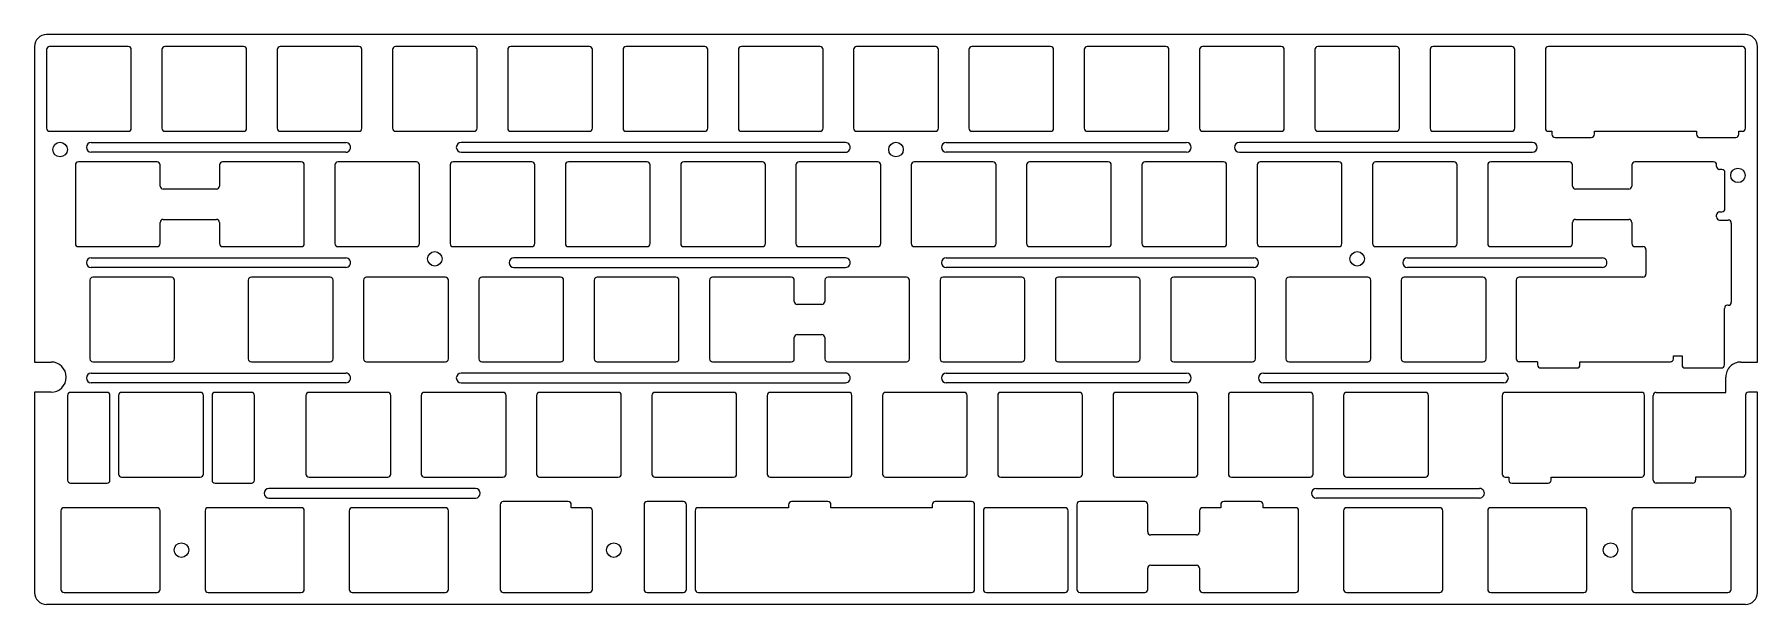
# Model space of a CAD drawing. Extents: x 67 to 352, y -180 to -86.
import ezdxf

# ---------------------------------------------------------------- set-up
doc = ezdxf.new("R2010")
doc.units = 0
doc.layers.add('BLACK', color=7, linetype='CONTINUOUS')

msp = doc.modelspace()

# ---------------------------------------------------------------- linework, layer by layer
at = {"layer": 'BLACK', "linetype": 'CONTINUOUS'}
for p, q in [((67.2, -88.106249), (67.2, -140.23125)), ((349.9, -86.10625), (69.199999, -86.10625)), ((82.699999, -88.10625), (69.700001, -88.10625)), ((101.749999, -88.10625), (88.750001, -88.10625)), ((120.799999, -88.10625), (107.800001, -88.10625)), ((139.849999, -88.10625), (126.850001, -88.10625)), ((158.899999, -88.10625), (145.900001, -88.10625)), ((177.949999, -88.10625), (164.950001, -88.10625)), ((196.999999, -88.10625), (184.000001, -88.10625)), ((216.049999, -88.10625), (203.050001, -88.10625)), ((235.099999, -88.10625), (222.100001, -88.10625)), ((254.149999, -88.10625), (241.150001, -88.10625)), ((273.199999, -88.10625), (260.200001, -88.10625)), ((292.249999, -88.10625), (279.250001, -88.10625)), ((311.299999, -88.10625), (298.300001, -88.10625)), ((318.437, -88.10625), (317.350001, -88.10625)), ((324.437, -88.10625), (318.437, -88.10625)), ((326.875, -88.10625), (324.437, -88.10625)), ((330.35, -88.10625), (326.875, -88.10625)), ((336.4, -88.10625), (330.35, -88.10625)), ((339.875, -88.10625), (336.4, -88.10625)), ((342.313, -88.10625), (339.875, -88.10625)), ((348.313, -88.10625), (342.313, -88.10625)), ((349.399999, -88.10625), (348.313, -88.10625)), ((351.9, -140.23125), (351.9, -88.106249)), ((69.2, -88.606251), (69.2, -101.606249)), ((83.2, -101.606249), (83.2, -88.606251)), ((88.25, -88.606251), (88.25, -101.606249)), ((102.25, -101.606249), (102.25, -88.606252)), ((107.3, -88.606251), (107.3, -101.606249)), ((121.3, -101.606249), (121.3, -88.606251)), ((126.35, -88.606251), (126.35, -101.606249)), ((140.35, -101.606249), (140.35, -88.606251)), ((145.4, -88.606251), (145.4, -101.606249)), ((159.4, -101.606249), (159.4, -88.606252)), ((164.45, -88.606251), (164.45, -101.606249)), ((178.45, -101.606249), (178.45, -88.606251)), ((183.5, -88.606251), (183.5, -101.606249)), ((197.5, -101.606249), (197.5, -88.606252)), ((202.55, -88.606251), (202.55, -101.606249)), ((216.55, -101.606249), (216.55, -88.606252)), ((221.6, -88.606251), (221.6, -101.606249)), ((235.6, -101.606249), (235.6, -88.606252)), ((240.65, -88.606251), (240.65, -101.606249)), ((254.65, -101.606249), (254.65, -88.606251)), ((259.7, -88.606251), (259.7, -101.606249)), ((273.7, -101.606249), (273.7, -88.606252)), ((278.75, -88.606251), (278.75, -101.606249)), ((292.75, -101.606249), (292.75, -88.606252)), ((297.8, -88.606251), (297.8, -101.606249)), ((311.8, -101.606249), (311.8, -88.606252)), ((316.85, -88.606251), (316.85, -101.606249)), ((349.9, -101.606249), (349.9, -88.606251)), ((69.700001, -102.10625), (82.699999, -102.10625)), ((88.750001, -102.10625), (101.749999, -102.10625)), ((107.800001, -102.10625), (120.799999, -102.10625)), ((126.850001, -102.10625), (139.849999, -102.10625)), ((145.900001, -102.10625), (158.899999, -102.10625)), ((164.950001, -102.10625), (177.949999, -102.10625)), ((184.000001, -102.10625), (196.999999, -102.10625)), ((203.050001, -102.10625), (216.049999, -102.10625)), ((222.100001, -102.10625), (235.099999, -102.10625)), ((241.150001, -102.10625), (254.149999, -102.10625)), ((260.200001, -102.10625), (273.199999, -102.10625)), ((279.250001, -102.10625), (292.249999, -102.10625)), ((298.300001, -102.10625), (311.299999, -102.10625)), ((317.350001, -102.10625), (317.937, -102.10625)), ((317.937, -102.10625), (317.937, -102.606249)), ((324.937, -102.606249), (324.937, -102.10625)), ((324.937, -102.10625), (326.875, -102.10625)), ((326.875, -102.10625), (330.35, -102.10625)), ((330.35, -102.10625), (336.4, -102.10625)), ((336.4, -102.10625), (339.875, -102.10625)), ((339.875, -102.10625), (341.813, -102.10625)), ((341.813, -102.10625), (341.813, -102.606249)), ((348.813, -102.606249), (348.813, -102.10625)), ((348.813, -102.10625), (349.399999, -102.10625)), ((76.575, -103.9715), (118.64375, -103.9715)), ((201.1938, -103.9715), (137.69375, -103.9715)), ((217.8625, -103.9715), (257.55, -103.9715)), ((314.7, -103.9715), (266.28125, -103.9715)), ((318.437001, -103.10625), (324.436999, -103.10625)), ((342.313001, -103.10625), (348.312999, -103.10625)), ((73.9625, -107.656251), (73.9625, -120.656249)), ((87.462499, -107.15625), (74.462501, -107.15625)), ((118.64375, -105.559), (76.575, -105.559)), ((87.9625, -111.156249), (87.9625, -107.656252)), ((97.775, -107.656251), (97.775, -111.156249)), ((111.274999, -107.15625), (98.275001, -107.15625)), ((111.775, -120.656249), (111.775, -107.656252)), ((116.825, -107.656251), (116.825, -120.656249)), ((130.324999, -107.15625), (117.325001, -107.15625)), ((130.825, -120.656249), (130.825, -107.656251)), ((135.875, -107.656251), (135.875, -120.656249)), ((149.374999, -107.15625), (136.375001, -107.15625)), ((137.69375, -105.559), (201.1938, -105.559)), ((149.875, -120.656249), (149.875, -107.656252)), ((154.925, -107.656251), (154.925, -120.656249)), ((168.424999, -107.15625), (155.425001, -107.15625)), ((168.925, -120.656249), (168.925, -107.656251)), ((173.975, -107.656251), (173.975, -120.656249)), ((187.474999, -107.15625), (174.475001, -107.15625)), ((187.975, -120.656249), (187.975, -107.656251)), ((193.025, -107.656251), (193.025, -120.656249)), ((206.524999, -107.15625), (193.525001, -107.15625)), ((207.025, -120.656249), (207.025, -107.656252)), ((212.075, -107.656251), (212.075, -120.656249)), ((225.574999, -107.15625), (212.575001, -107.15625)), ((257.55, -105.559), (217.8625, -105.559)), ((226.075, -120.656249), (226.075, -107.656252)), ((231.125, -107.656251), (231.125, -120.656249)), ((244.624999, -107.15625), (231.625001, -107.15625)), ((245.125, -120.656249), (245.125, -107.656252)), ((250.175, -107.656251), (250.175, -120.656249)), ((263.674999, -107.15625), (250.675001, -107.15625)), ((264.175, -120.656249), (264.175, -107.656252)), ((266.28125, -105.558999), (314.7, -105.558999)), ((269.225, -107.656251), (269.225, -120.656249)), ((282.724999, -107.15625), (269.725001, -107.15625)), ((283.225, -120.656249), (283.225, -107.656252)), ((288.275, -107.656251), (288.275, -120.656249)), ((301.774999, -107.15625), (288.775001, -107.15625)), ((302.275, -120.656249), (302.275, -107.656252)), ((307.325, -107.656251), (307.325, -120.656249)), ((320.824999, -107.15625), (307.825001, -107.15625)), ((321.325, -111.156249), (321.325, -107.656252)), ((331.1375, -107.656251), (331.1375, -111.156249)), ((344.637499, -107.15625), (331.637501, -107.15625)), ((345.1375, -107.91525), (345.1375, -107.656252)), ((346.01875, -108.41525), (345.6375, -108.41525)), ((346.518749, -114.91525), (346.518749, -108.91525)), ((97.274999, -111.65625), (88.462501, -111.65625)), ((330.637499, -111.65625), (321.825001, -111.65625)), ((88.462501, -116.65625), (97.274999, -116.65625)), ((321.825001, -116.65625), (330.637499, -116.65625)), ((345.1375, -116.26525), (345.1375, -115.91525)), ((345.6375, -115.41525), (346.0187, -115.41525)), ((87.9625, -120.656249), (87.9625, -117.156251)), ((97.775, -117.156251), (97.775, -120.656249)), ((321.325, -120.656249), (321.325, -117.156251)), ((331.1375, -117.156251), (331.1375, -120.656249)), ((345.6375, -116.76525), (347.06875, -116.76525)), ((347.56875, -117.26525), (347.56875, -130.36525)), ((74.462501, -121.15625), (87.462499, -121.15625)), ((98.275001, -121.15625), (111.274999, -121.15625)), ((117.325001, -121.15625), (130.324999, -121.15625)), ((136.375001, -121.15625), (149.374999, -121.15625)), ((155.425001, -121.15625), (168.424999, -121.15625)), ((174.475001, -121.15625), (187.474999, -121.15625)), ((193.525001, -121.15625), (206.524999, -121.15625)), ((212.575001, -121.15625), (225.574999, -121.15625)), ((231.625001, -121.15625), (244.624999, -121.15625)), ((250.675001, -121.15625), (263.674999, -121.15625)), ((269.725001, -121.15625), (282.724999, -121.15625)), ((288.775001, -121.15625), (301.774999, -121.15625)), ((307.825001, -121.15625), (320.824999, -121.15625)), ((331.637501, -121.15625), (332.96875, -121.15625)), ((333.46875, -121.65625), (333.46875, -125.70625)), ((76.575, -123.0215), (118.64375, -123.0215)), ((118.64375, -124.609), (76.575, -124.609)), ((201.1938, -123.0215), (146.425, -123.0215)), ((146.425, -124.609), (201.1938, -124.609)), ((217.8625, -123.0215), (268.6625, -123.0215)), ((268.6625, -124.609), (217.8625, -124.609)), ((294.0625, -123.0215), (326.23125, -123.0215)), ((326.23125, -124.609), (294.0625, -124.609)), ((76.34375, -126.706214), (76.34375, -139.713081)), ((89.84363, -126.20625), (76.843714, -126.20625)), ((90.34375, -139.706286), (90.34375, -126.713563)), ((102.5375, -126.706251), (102.5375, -139.706249)), ((116.037499, -126.20625), (103.037501, -126.20625)), ((116.5375, -139.706249), (116.5375, -126.706251)), ((121.5875, -126.706251), (121.5875, -139.706249)), ((135.087499, -126.20625), (122.087501, -126.20625)), ((135.5875, -139.706249), (135.5875, -126.706252)), ((140.6375, -126.706251), (140.6375, -139.706249)), ((154.137499, -126.20625), (141.137501, -126.20625)), ((154.6375, -139.706249), (154.6375, -126.706252)), ((159.6875, -126.706251), (159.6875, -139.706249)), ((173.187499, -126.20625), (160.187501, -126.20625)), ((173.6875, -139.706249), (173.6875, -126.706252)), ((178.7375, -126.706251), (178.7375, -139.706249)), ((192.237499, -126.20625), (179.237501, -126.20625)), ((192.7375, -130.206249), (192.7375, -126.706252)), ((197.7875, -126.706251), (197.7875, -130.206249)), ((211.287499, -126.20625), (198.287501, -126.20625)), ((211.7875, -139.706249), (211.7875, -126.706252)), ((216.8375, -126.706251), (216.8375, -139.706249)), ((230.337499, -126.20625), (217.337501, -126.20625)), ((230.8375, -139.706249), (230.8375, -126.706251)), ((235.8875, -126.706251), (235.8875, -139.706249)), ((249.387499, -126.20625), (236.387501, -126.20625)), ((249.8875, -139.706249), (249.8875, -126.706251)), ((254.9375, -126.706251), (254.9375, -139.706249)), ((268.437499, -126.20625), (255.437501, -126.20625)), ((268.9375, -139.706249), (268.9375, -126.706252)), ((273.9875, -126.706251), (273.9875, -139.706249)), ((287.487499, -126.20625), (274.487501, -126.20625)), ((287.9875, -139.706249), (287.9875, -126.706251)), ((293.0375, -126.706251), (293.0375, -139.706249)), ((306.537499, -126.20625), (293.537501, -126.20625)), ((307.0375, -139.706249), (307.0375, -126.706252)), ((312.0375, -126.70625), (312.0375, -139.70625)), ((332.96875, -126.20625), (312.5375, -126.20625)), ((197.287499, -130.70625), (193.237501, -130.70625)), ((347.06875, -130.86525), (346.93175, -130.86525)), ((346.43175, -140.706286), (346.43175, -131.36525)), ((192.7375, -139.706249), (192.7375, -136.206251)), ((193.237501, -135.70625), (197.287499, -135.70625)), ((197.7875, -136.206251), (197.7875, -139.706249)), ((337.99375, -139.706286), (337.99375, -139.225)), ((337.99375, -139.225), (339.43175, -139.225)), ((339.43175, -139.225), (339.43175, -140.713081)), ((67.2, -140.23125), (69.95, -140.23125)), ((76.575, -142.0715), (118.64375, -142.0715)), ((76.84387, -140.20625), (89.843786, -140.20625)), ((103.037501, -140.20625), (116.037499, -140.20625)), ((122.087501, -140.20625), (135.087499, -140.20625)), ((201.1938, -142.0715), (137.69375, -142.0715)), ((141.137501, -140.20625), (154.137499, -140.20625)), ((160.187501, -140.20625), (173.187499, -140.20625)), ((179.237501, -140.20625), (192.237499, -140.20625)), ((198.287501, -140.20625), (211.287499, -140.20625)), ((217.337501, -140.20625), (230.337499, -140.20625)), ((217.8625, -142.0715), (257.55, -142.0715)), ((236.387501, -140.20625), (249.387499, -140.20625)), ((255.437501, -140.20625), (268.437499, -140.20625)), ((270.25, -142.0715), (309.9375, -142.0715)), ((274.487501, -140.20625), (287.487499, -140.20625)), ((293.537501, -140.20625), (306.537499, -140.20625)), ((315.55575, -140.20625), (312.5375, -140.20625)), ((315.55575, -140.20625), (315.55575, -140.713081)), ((316.055871, -141.20625), (322.055786, -141.20625)), ((322.55575, -140.20625), (337.493786, -140.20625)), ((322.55575, -140.706286), (322.55575, -140.20625)), ((339.93187, -141.20625), (345.931786, -141.20625)), ((349.15, -140.23125), (351.9, -140.23125)), ((118.64375, -143.659), (76.575, -143.659)), ((137.69375, -143.659), (201.1938, -143.659)), ((257.55, -143.659), (217.8625, -143.659)), ((309.9375, -143.659), (270.25, -143.659)), ((346.65, -145.25625), (346.65, -142.731249)), ((67.2, -145.23125), (67.2, -178.306251)), ((69.95, -145.23125), (67.2, -145.23125)), ((72.66825, -145.756251), (72.66825, -159.756249)), ((79.168129, -145.25625), (73.168251, -145.25625)), ((79.66825, -159.756286), (79.66825, -145.763563)), ((81.10625, -145.756214), (81.10625, -158.763081)), ((94.60613, -145.25625), (81.606213, -145.25625)), ((95.10625, -158.756286), (95.10625, -145.763563)), ((96.54425, -145.756214), (96.54425, -159.763081)), ((103.04413, -145.25625), (97.044214, -145.25625)), ((103.54425, -159.756286), (103.54425, -145.763563)), ((112.0625, -145.756251), (112.0625, -158.756249)), ((125.562499, -145.25625), (112.562501, -145.25625)), ((126.0625, -158.756249), (126.0625, -145.756251)), ((131.1125, -145.756251), (131.1125, -158.756249)), ((144.612499, -145.25625), (131.612501, -145.25625)), ((145.1125, -158.756249), (145.1125, -145.756251)), ((150.1625, -145.756251), (150.1625, -158.756249)), ((163.662499, -145.25625), (150.662501, -145.25625)), ((164.1625, -158.756249), (164.1625, -145.756252)), ((169.2125, -145.756251), (169.2125, -158.756249)), ((182.712499, -145.25625), (169.712501, -145.25625)), ((183.2125, -158.756249), (183.2125, -145.756252)), ((188.2625, -145.756251), (188.2625, -158.756249)), ((201.762499, -145.25625), (188.762501, -145.25625)), ((202.2625, -158.756249), (202.2625, -145.756251)), ((207.3125, -145.756251), (207.3125, -158.756249)), ((220.812499, -145.25625), (207.812501, -145.25625)), ((221.3125, -158.756249), (221.3125, -145.756252)), ((226.3625, -145.756251), (226.3625, -158.756249)), ((239.862499, -145.25625), (226.862501, -145.25625)), ((240.3625, -158.756249), (240.3625, -145.756251)), ((245.4125, -145.756251), (245.4125, -158.756249)), ((258.912499, -145.25625), (245.912501, -145.25625)), ((259.4125, -158.756249), (259.4125, -145.756252)), ((264.4625, -145.756251), (264.4625, -158.756249)), ((277.962499, -145.25625), (264.962501, -145.25625)), ((278.4625, -158.756249), (278.4625, -145.756251)), ((283.5125, -145.756251), (283.5125, -158.756249)), ((297.012499, -145.25625), (284.012501, -145.25625)), ((297.5125, -158.756249), (297.5125, -145.756252)), ((309.70625, -145.756214), (309.70625, -158.76308)), ((311.29325, -145.25625), (310.206213, -145.25625)), ((317.29325, -145.25625), (311.29325, -145.25625)), ((319.73125, -145.25625), (317.29325, -145.25625)), ((323.20625, -145.25625), (319.73125, -145.25625)), ((332.731129, -145.25625), (323.20625, -145.25625)), ((333.23125, -158.756286), (333.23125, -145.763563)), ((334.66925, -159.749078), (334.66925, -145.756214)), ((335.169213, -145.25625), (336.4, -145.25625)), ((336.4, -145.25625), (341.16925, -145.25625)), ((341.16925, -145.25625), (346.65, -145.25625)), ((349.9, -145.731251), (349.9, -158.756249)), ((351.9, -145.23125), (350.400001, -145.23125)), ((351.9, -178.306252), (351.9, -145.23125)), ((81.606371, -159.25625), (94.606286, -159.25625)), ((112.562501, -159.25625), (125.562499, -159.25625)), ((131.612501, -159.25625), (144.612499, -159.25625)), ((150.662501, -159.25625), (163.662499, -159.25625)), ((169.712501, -159.25625), (182.712499, -159.25625)), ((188.762501, -159.25625), (201.762499, -159.25625)), ((207.812501, -159.25625), (220.812499, -159.25625)), ((226.862501, -159.25625), (239.862499, -159.25625)), ((245.912501, -159.25625), (258.912499, -159.25625)), ((264.962501, -159.25625), (277.962499, -159.25625)), ((284.012501, -159.25625), (297.012499, -159.25625)), ((310.20637, -159.25625), (310.79325, -159.25625)), ((310.79325, -159.25625), (310.79325, -159.76308)), ((317.79325, -159.25625), (319.73125, -159.25625)), ((317.79325, -159.756286), (317.79325, -159.25625)), ((319.73125, -159.25625), (323.20625, -159.25625)), ((323.20625, -159.25625), (332.731286, -159.25625)), ((341.66925, -159.25625), (341.66925, -159.756286)), ((349.399999, -159.25625), (341.66925, -159.25625)), ((73.168251, -160.25625), (79.168287, -160.25625)), ((97.044371, -160.25625), (103.044286, -160.25625)), ((140.075, -161.121499), (105.94375, -161.1215)), ((278.98125, -161.1215), (305.9688, -161.1215)), ((311.29337, -160.25625), (317.293286, -160.25625)), ((341.169286, -160.25625), (335.16937, -160.25625)), ((71.58125, -164.806251), (71.58125, -177.806249)), ((74.4625, -164.30625), (72.081251, -164.30625)), ((85.08125, -164.30625), (74.4625, -164.30625)), ((87.462499, -164.30625), (85.08125, -164.30625)), ((87.9625, -177.806249), (87.9625, -164.806251)), ((95.39375, -164.806214), (95.39375, -177.813081)), ((98.275, -164.30625), (95.893714, -164.30625)), ((108.89375, -164.30625), (98.275, -164.30625)), ((105.94375, -162.708999), (140.075, -162.708999)), ((111.274999, -164.30625), (108.89375, -164.30625)), ((111.775, -177.806249), (111.775, -164.806252)), ((119.20625, -164.806214), (119.20625, -177.81308)), ((122.0875, -164.30625), (119.706213, -164.30625)), ((132.70625, -164.30625), (122.0875, -164.30625)), ((135.087499, -164.30625), (132.70625, -164.30625)), ((135.5875, -177.806249), (135.5875, -164.806251)), ((144.14375, -163.806214), (144.14375, -177.813081)), ((149.4, -163.30625), (144.643713, -163.30625)), ((150.64375, -163.30625), (149.4, -163.30625)), ((155.399999, -163.30625), (150.64375, -163.30625)), ((155.9, -164.30625), (155.9, -163.806252)), ((158.899999, -164.30625), (155.9, -164.30625)), ((159.4, -177.806249), (159.4, -164.806252)), ((167.91825, -163.806214), (167.91825, -177.813081)), ((174.418129, -163.30625), (168.418214, -163.30625)), ((174.91825, -177.806286), (174.91825, -163.813563)), ((176.35625, -164.806214), (176.35625, -177.81308)), ((189.8562, -164.30625), (176.856213, -164.30625)), ((191.79425, -164.30625), (189.8562, -164.30625)), ((191.79425, -163.806214), (191.79425, -164.30625)), ((198.29413, -163.30625), (192.294213, -163.30625)), ((198.79425, -164.30625), (198.79425, -163.813563)), ((203.05, -164.30625), (198.79425, -164.30625)), ((204.14375, -164.30625), (203.05, -164.30625)), ((215.54325, -164.30625), (204.14375, -164.30625)), ((215.54325, -163.806214), (215.54325, -164.30625)), ((222.04313, -163.30625), (216.043213, -163.30625)), ((222.54325, -177.806286), (222.54325, -163.813563)), ((223.98125, -164.806214), (223.98125, -177.81308)), ((237.481129, -164.30625), (224.481213, -164.30625)), ((237.98125, -177.806286), (237.98125, -164.813563)), ((239.41925, -163.806214), (239.41925, -177.813009)), ((244.64375, -163.30625), (239.919213, -163.30625)), ((245.91925, -163.30625), (244.64375, -163.30625)), ((250.643599, -163.30625), (245.91925, -163.30625)), ((251.14375, -168.299253), (251.1436, -163.806234)), ((259.7, -164.806251), (259.7, -168.306249)), ((262.58125, -164.30625), (260.200001, -164.30625)), ((263.2, -164.30625), (262.58125, -164.30625)), ((263.2, -163.806251), (263.2, -164.30625)), ((269.699999, -163.30625), (263.700001, -163.30625)), ((270.2, -164.30625), (270.2, -163.806251)), ((273.2, -164.30625), (270.2, -164.30625)), ((275.581129, -164.30625), (273.2, -164.30625)), ((276.08125, -177.806286), (276.08125, -164.813563)), ((305.96875, -162.709), (278.98125, -162.709)), ((283.5125, -164.806251), (283.5125, -177.806249)), ((286.39375, -164.30625), (284.012501, -164.30625)), ((297.0125, -164.30625), (286.39375, -164.30625)), ((299.393629, -164.30625), (297.0125, -164.30625)), ((299.89375, -177.806286), (299.89375, -164.813563)), ((307.325, -164.806251), (307.325, -177.806249)), ((310.20625, -164.30625), (307.825001, -164.30625)), ((320.825, -164.30625), (310.20625, -164.30625)), ((323.20613, -164.30625), (320.825, -164.30625)), ((323.70625, -177.806286), (323.70625, -164.813563)), ((331.1375, -164.806251), (331.1375, -177.806249)), ((334.01875, -164.30625), (331.637501, -164.30625)), ((344.6375, -164.30625), (334.01875, -164.30625)), ((347.018629, -164.30625), (344.6375, -164.30625)), ((347.51875, -177.806286), (347.51875, -164.813563)), ((259.199999, -168.80625), (251.643788, -168.80625)), ((251.14375, -177.806286), (251.14375, -174.306251)), ((251.643751, -173.80625), (259.199999, -173.80625)), ((259.7, -174.306252), (259.7, -177.806249)), ((72.081251, -178.30625), (74.4625, -178.30625)), ((74.4625, -178.30625), (85.08125, -178.30625)), ((85.08125, -178.30625), (87.462499, -178.30625)), ((95.893871, -178.30625), (98.275, -178.30625)), ((98.275, -178.30625), (108.89375, -178.30625)), ((108.89375, -178.30625), (111.274999, -178.30625)), ((119.70637, -178.30625), (122.0875, -178.30625)), ((122.0875, -178.30625), (132.70625, -178.30625)), ((132.70625, -178.30625), (135.087499, -178.30625)), ((144.64387, -178.30625), (145.9, -178.30625)), ((145.9, -178.30625), (149.4, -178.30625)), ((149.4, -178.30625), (150.64375, -178.30625)), ((150.64375, -178.30625), (155.4, -178.30625)), ((155.4, -178.30625), (158.899999, -178.30625)), ((168.418371, -178.30625), (174.418286, -178.30625)), ((176.85637, -178.30625), (192.29425, -178.30625)), ((192.29425, -178.30625), (198.29425, -178.30625)), ((198.29425, -178.30625), (203.05, -178.30625)), ((203.05, -178.30625), (204.14375, -178.30625)), ((204.14375, -178.30625), (216.04325, -178.30625)), ((216.04325, -178.30625), (216.05, -178.30625)), ((216.05, -178.30625), (222.043286, -178.30625)), ((224.48137, -178.30625), (237.481286, -178.30625)), ((239.919368, -178.30625), (244.64375, -178.30625)), ((244.64375, -178.30625), (245.91925, -178.30625)), ((245.91925, -178.30625), (250.643786, -178.30625)), ((260.200001, -178.30625), (262.58125, -178.30625)), ((262.58125, -178.30625), (263.7, -178.30625)), ((263.7, -178.30625), (269.7, -178.30625)), ((269.7, -178.30625), (273.2, -178.30625)), ((273.2, -178.30625), (275.581286, -178.30625)), ((284.012501, -178.30625), (286.39375, -178.30625)), ((286.39375, -178.30625), (297.0125, -178.30625)), ((297.0125, -178.30625), (299.393786, -178.30625)), ((307.825001, -178.30625), (310.20625, -178.30625)), ((310.20625, -178.30625), (320.825, -178.30625)), ((320.825, -178.30625), (323.206286, -178.30625)), ((331.637501, -178.30625), (334.01875, -178.30625)), ((334.01875, -178.30625), (344.6375, -178.30625)), ((344.6375, -178.30625), (347.018786, -178.30625)), ((349.900002, -180.30625), (69.199999, -180.30625))]:
    msp.add_line(p, q, dxfattribs=at)
at = {"layer": 'BLACK'}
for centre in [(71.4375, -105.13125), (209.55, -105.13125), (348.6625, -109.39375), (133.35, -123.18125), (285.75, -123.18125), (91.4875, -171.30625), (162.925, -171.30625), (327.6125, -171.30625)]:
    msp.add_circle(centre, 1.2, dxfattribs=at)
for centre, radius, start, end in [((69.2, -88.10625), 2, 90.00002865, 179.99997135), ((69.7, -88.6063), 0.5, 89.99988542, 179.99438501), ((82.7, -88.6063), 0.50005, 0.00561499, 90.00011458), ((88.75, -88.6063), 0.5, 89.99988542, 179.99438501), ((101.75, -88.6062), 0.49995, -0.00595876, 90.0001146), ((107.8, -88.6063), 0.5, 89.99988542, 179.99438501), ((120.8, -88.6063), 0.50005, 0.00561499, 90.00011458), ((126.85, -88.6063), 0.5, 89.99988542, 179.99438501), ((139.85, -88.6063), 0.50005, 0.00561499, 90.00011458), ((145.9, -88.6063), 0.5, 89.99988542, 179.99438501), ((158.9, -88.6062), 0.49995, -0.00595876, 90.0001146), ((164.95, -88.6063), 0.5, 89.99988542, 179.99438501), ((177.95, -88.6063), 0.50005, 0.00561499, 90.00011458), ((184, -88.6063), 0.5, 89.99988542, 179.99438501), ((197, -88.6062), 0.49995, -0.00595876, 90.0001146), ((203.05, -88.6063), 0.5, 89.99988542, 179.99438501), ((216.05, -88.6062), 0.49995, -0.00595876, 90.0001146), ((222.1, -88.6063), 0.5, 89.99988542, 179.99438501), ((235.1, -88.6062), 0.49995, -0.00595876, 90.0001146), ((241.15, -88.6063), 0.5, 89.99988542, 179.99438501), ((254.15, -88.6063), 0.50005, 0.00561499, 90.00011458), ((260.2, -88.6063), 0.5, 89.99988542, 179.99438501), ((273.2, -88.6062), 0.49995, -0.00595876, 90.0001146), ((279.25, -88.6063), 0.5, 89.99988542, 179.99438501), ((292.25, -88.6062), 0.49995, -0.00595876, 90.0001146), ((298.3, -88.6063), 0.5, 89.99988542, 179.99438501), ((311.3, -88.6062), 0.49995, -0.00595876, 90.0001146), ((317.35, -88.6063), 0.5, 89.99988542, 179.99438501), ((349.4, -88.6063), 0.50005, 0.00561499, 90.00011458), ((349.9, -88.1062), 1.99995, -0.00140375, 89.99997135), ((69.7, -101.6062), 0.50005, -179.99438501, -89.99988542), ((82.7, -101.6062), 0.5, -90.00011458, -0.00561499), ((88.75, -101.6062), 0.50005, -179.99438501, -89.99988542), ((101.75, -101.6062), 0.5, -90.00011458, -0.00561499), ((107.8, -101.6062), 0.50005, -179.99438501, -89.99988542), ((120.8, -101.6062), 0.5, -90.00011458, -0.00561499), ((126.85, -101.6062), 0.50005, -179.99438501, -89.99988542), ((139.85, -101.6062), 0.5, -90.00011458, -0.00561499), ((145.9, -101.6062), 0.50005, -179.99438501, -89.99988542), ((158.9, -101.6062), 0.5, -90.00011458, -0.00561499), ((164.95, -101.6062), 0.50005, -179.99438501, -89.99988542), ((177.95, -101.6062), 0.5, -90.00011458, -0.00561499), ((184, -101.6062), 0.50005, -179.99438501, -89.99988542), ((197, -101.6062), 0.5, -90.00011458, -0.00561499), ((203.05, -101.6062), 0.50005, -179.99438501, -89.99988542), ((216.05, -101.6062), 0.5, -90.00011458, -0.00561499), ((222.1, -101.6062), 0.50005, -179.99438501, -89.99988542), ((235.1, -101.6062), 0.5, -90.00011458, -0.00561499), ((241.15, -101.6062), 0.50005, -179.99438501, -89.99988542), ((254.15, -101.6062), 0.5, -90.00011458, -0.00561499), ((260.2, -101.6062), 0.50005, -179.99438501, -89.99988542), ((273.2, -101.6062), 0.5, -90.00011458, -0.00561499), ((279.25, -101.6062), 0.50005, -179.99438501, -89.99988542), ((292.25, -101.6062), 0.5, -90.00011458, -0.00561499), ((298.3, -101.6062), 0.50005, -179.99438501, -89.99988542), ((311.3, -101.6062), 0.5, -90.00011458, -0.00561499), ((317.35, -101.6062), 0.50005, -179.99438501, -89.99988542), ((349.4, -101.6062), 0.5, -90.00011458, -0.00561499), ((76.575, -104.7653), 0.7937, -270, -90), ((118.6438, -104.7652), 0.7937, -90.00360896, 90.00360941), ((137.6938, -104.7653), 0.7937, -269.99639104, -90.00360941), ((201.1938, -104.7653), 0.7938, -90.00360941, 90.00360896), ((217.8625, -104.7653), 0.7937, -270, -90), ((257.55, -104.7653), 0.7938, -90, 90), ((266.2813, -104.7653), 0.7937, -269.99639104, -90.00360941), ((314.7, -104.7653), 0.7938, -90, 90), ((318.437, -102.6062), 0.50005, -179.99438501, -89.99988542), ((324.437, -102.6062), 0.5, -90.00011458, -0.00561499), ((342.313, -102.6062), 0.50005, -179.99438501, -89.99988542), ((348.313, -102.6062), 0.5, -90.00011458, -0.00561499), ((74.4625, -107.6563), 0.5, 89.99988542, 179.99438501), ((87.4625, -107.6562), 0.49995, -0.00595876, 90.0001146), ((98.275, -107.6563), 0.5, 89.99988542, 179.99438501), ((111.275, -107.6562), 0.49995, -0.00595876, 90.0001146), ((117.325, -107.6563), 0.5, 89.99988542, 179.99438501), ((130.325, -107.6563), 0.50005, 0.00561499, 90.00011458), ((136.375, -107.6563), 0.5, 89.99988542, 179.99438501), ((149.375, -107.6562), 0.49995, -0.00595876, 90.0001146), ((155.425, -107.6563), 0.5, 89.99988542, 179.99438501), ((168.425, -107.6563), 0.50005, 0.00561499, 90.00011458), ((174.475, -107.6563), 0.5, 89.99988542, 179.99438501), ((187.475, -107.6563), 0.50005, 0.00561499, 90.00011458), ((193.525, -107.6563), 0.5, 89.99988542, 179.99438501), ((206.525, -107.6562), 0.49995, -0.00595876, 90.0001146), ((212.575, -107.6563), 0.5, 89.99988542, 179.99438501), ((225.575, -107.6562), 0.49995, -0.00595876, 90.0001146), ((231.625, -107.6563), 0.5, 89.99988542, 179.99438501), ((244.625, -107.6562), 0.49995, -0.00595876, 90.0001146), ((250.675, -107.6563), 0.5, 89.99988542, 179.99438501), ((263.675, -107.6562), 0.49995, -0.00595876, 90.0001146), ((269.725, -107.6563), 0.5, 89.99988542, 179.99438501), ((282.725, -107.6562), 0.49995, -0.00595876, 90.0001146), ((288.775, -107.6563), 0.5, 89.99988542, 179.99438501), ((301.775, -107.6562), 0.49995, -0.00595876, 90.0001146), ((307.825, -107.6563), 0.5, 89.99988542, 179.99438501), ((320.825, -107.6562), 0.49995, -0.00595876, 90.0001146), ((331.6375, -107.6563), 0.5, 89.99988542, 179.99438501), ((344.6375, -107.6562), 0.49995, -0.00595876, 90.0001146), ((345.6375, -107.9152), 0.50005, -179.99427042, -90), ((346.0187, -108.9153), 0.50005, 0.00572901, 89.99427099), ((88.4625, -111.1562), 0.50005, -179.99438501, -89.99988542), ((97.275, -111.1562), 0.5, -90.00011458, -0.00561499), ((321.825, -111.1562), 0.50005, -179.99438501, -89.99988542), ((330.6375, -111.1562), 0.5, -90.00011458, -0.00561499), ((88.4625, -117.1563), 0.5, 89.99988542, 179.99438501), ((97.275, -117.1563), 0.50005, 0.00561499, 90.00011458), ((321.825, -117.1563), 0.5, 89.99988542, 179.99438501), ((330.6375, -117.1563), 0.50005, 0.00561499, 90.00011458), ((345.6375, -116.2652), 0.50005, -179.99427042, -90), ((345.6375, -115.9153), 0.5, 90, 179.99427042), ((346.0187, -114.9152), 0.500049, -89.99438558, -0.00572902), ((347.0687, -117.2653), 0.50005, 0.00572901, 89.99427099), ((74.4625, -120.6562), 0.50005, -179.99438501, -89.99988542), ((87.4625, -120.6562), 0.5, -90.00011458, -0.00561499), ((98.275, -120.6562), 0.50005, -179.99438501, -89.99988542), ((111.275, -120.6562), 0.5, -90.00011458, -0.00561499), ((117.325, -120.6562), 0.50005, -179.99438501, -89.99988542), ((130.325, -120.6562), 0.5, -90.00011458, -0.00561499), ((136.375, -120.6562), 0.50005, -179.99438501, -89.99988542), ((149.375, -120.6562), 0.5, -90.00011458, -0.00561499), ((155.425, -120.6562), 0.50005, -179.99438501, -89.99988542), ((168.425, -120.6562), 0.5, -90.00011458, -0.00561499), ((174.475, -120.6562), 0.50005, -179.99438501, -89.99988542), ((187.475, -120.6562), 0.5, -90.00011458, -0.00561499), ((193.525, -120.6562), 0.50005, -179.99438501, -89.99988542), ((206.525, -120.6562), 0.5, -90.00011458, -0.00561499), ((212.575, -120.6562), 0.50005, -179.99438501, -89.99988542), ((225.575, -120.6562), 0.5, -90.00011458, -0.00561499), ((231.625, -120.6562), 0.50005, -179.99438501, -89.99988542), ((244.625, -120.6562), 0.5, -90.00011458, -0.00561499), ((250.675, -120.6562), 0.50005, -179.99438501, -89.99988542), ((263.675, -120.6562), 0.5, -90.00011458, -0.00561499), ((269.725, -120.6562), 0.50005, -179.99438501, -89.99988542), ((282.725, -120.6562), 0.5, -90.00011458, -0.00561499), ((288.775, -120.6562), 0.50005, -179.99438501, -89.99988542), ((301.775, -120.6562), 0.5, -90.00011458, -0.00561499), ((307.825, -120.6562), 0.50005, -179.99438501, -89.99988542), ((320.825, -120.6562), 0.5, -90.00011458, -0.00561499), ((331.6375, -120.6562), 0.50005, -179.99438501, -89.99988542), ((332.9687, -121.6563), 0.50005, 0.00572901, 89.99427099), ((76.575, -123.8153), 0.7937, -270, -90), ((118.6438, -123.8152), 0.7937, -90.00360896, 90.00360941), ((146.425, -123.8153), 0.7937, -270, -90), ((201.1938, -123.8153), 0.7938, -90.00360941, 90.00360896), ((217.8625, -123.8153), 0.7937, -270, -90), ((268.6625, -123.8153), 0.7938, -90, 90), ((294.0625, -123.8153), 0.7937, -270, -90), ((326.2313, -123.8153), 0.7938, -90.00360941, 90.00360896), ((76.8438, -126.7063), 0.50005, 90.00985389, 179.99014611), ((89.8436, -126.7065), 0.50025, -0.80906367, 89.99656397), ((103.0375, -126.7063), 0.5, 89.99988542, 179.99438501), ((116.0375, -126.7063), 0.50005, 0.00561499, 90.00011458), ((122.0875, -126.7063), 0.5, 89.99988542, 179.99438501), ((135.0875, -126.7062), 0.49995, -0.00595876, 90.0001146), ((141.1375, -126.7063), 0.5, 89.99988542, 179.99438501), ((154.1375, -126.7062), 0.49995, -0.00595876, 90.0001146), ((160.1875, -126.7063), 0.5, 89.99988542, 179.99438501), ((173.1875, -126.7062), 0.49995, -0.00595876, 90.0001146), ((179.2375, -126.7063), 0.5, 89.99988542, 179.99438501), ((192.2375, -126.7062), 0.49995, -0.00595876, 90.0001146), ((198.2875, -126.7063), 0.5, 89.99988542, 179.99438501), ((211.2875, -126.7062), 0.49995, -0.00595876, 90.0001146), ((217.3375, -126.7063), 0.5, 89.99988542, 179.99438501), ((230.3375, -126.7063), 0.50005, 0.00561499, 90.00011458), ((236.3875, -126.7063), 0.5, 89.99988542, 179.99438501), ((249.3875, -126.7063), 0.50005, 0.00561499, 90.00011458), ((255.4375, -126.7063), 0.5, 89.99988542, 179.99438501), ((268.4375, -126.7062), 0.49995, -0.00595876, 90.0001146), ((274.4875, -126.7063), 0.5, 89.99988542, 179.99438501), ((287.4875, -126.7063), 0.50005, 0.00561499, 90.00011458), ((293.5375, -126.7063), 0.5, 89.99988542, 179.99438501), ((306.5375, -126.7062), 0.49995, -0.00595876, 90.0001146), ((312.5376, -126.7063), 0.5001, 90.01145801, 179.99427157), ((332.9687, -125.7062), 0.50005, -89.99427099, -0.00572901), ((193.2375, -130.2062), 0.50005, -179.99438501, -89.99988542), ((197.2875, -130.2062), 0.5, -90.00011458, -0.00561499), ((346.9318, -131.3653), 0.50005, 90.00572901, 179.99427099), ((347.0687, -130.3652), 0.50005, -89.99427099, -0.00572901), ((193.2375, -136.2063), 0.5, 89.99988542, 179.99438501), ((197.2875, -136.2063), 0.50005, 0.00561499, 90.00011458), ((69.95, -142.73125), 2.5, -90, 90), ((76.575, -142.8653), 0.7937, -270, -90), ((76.8439, -139.7061), 0.50015, -179.20032817, -90.00343672), ((89.8437, -139.7062), 0.50005, -89.99014611, -0.00985389), ((103.0375, -139.7062), 0.50005, -179.99438501, -89.99988542), ((116.0375, -139.7062), 0.5, -90.00011458, -0.00561499), ((118.6438, -142.8653), 0.7938, -90.00360941, 90.00360896), ((122.0875, -139.7062), 0.50005, -179.99438501, -89.99988542), ((135.0875, -139.7062), 0.5, -90.00011458, -0.00561499), ((137.6938, -142.8653), 0.7937, -269.99639104, -90.00360941), ((141.1375, -139.7062), 0.50005, -179.99438501, -89.99988542), ((154.1375, -139.7062), 0.5, -90.00011458, -0.00561499), ((160.1875, -139.7062), 0.50005, -179.99438501, -89.99988542), ((173.1875, -139.7062), 0.5, -90.00011458, -0.00561499), ((179.2375, -139.7062), 0.50005, -179.99438501, -89.99988542), ((192.2375, -139.7062), 0.5, -90.00011458, -0.00561499), ((198.2875, -139.7062), 0.50005, -179.99438501, -89.99988542), ((201.1938, -142.8653), 0.7938, -90.00360941, 90.00360896), ((211.2875, -139.7062), 0.5, -90.00011458, -0.00561499), ((217.3375, -139.7062), 0.50005, -179.99438501, -89.99988542), ((217.8625, -142.8653), 0.7937, -270, -90), ((230.3375, -139.7062), 0.5, -90.00011458, -0.00561499), ((236.3875, -139.7062), 0.50005, -179.99438501, -89.99988542), ((249.3875, -139.7062), 0.5, -90.00011458, -0.00561499), ((255.4375, -139.7062), 0.50005, -179.99438501, -89.99988542), ((257.55, -142.8653), 0.7938, -90, 90), ((268.4375, -139.7062), 0.5, -90.00011458, -0.00561499), ((270.25, -142.8653), 0.7937, -270, -90), ((274.4875, -139.7062), 0.50005, -179.99438501, -89.99988542), ((287.4875, -139.7062), 0.5, -90.00011458, -0.00561499), ((293.5375, -139.7062), 0.50005, -179.99438501, -89.99988542), ((306.5375, -139.7062), 0.5, -90.00011458, -0.00561499), ((309.9375, -142.8653), 0.7938, -90, 90), ((312.5375, -139.7063), 0.49995, -180.00572958, -90), ((316.0559, -140.7061), 0.50015, -179.20032817, -90.00332216), ((322.0557, -140.7062), 0.50005, -89.99014611, -0.00985389), ((337.4937, -139.7062), 0.50005, -89.99014611, -0.00985389), ((339.9319, -140.7061), 0.50015, -179.20032817, -90.00343672), ((345.9317, -140.7062), 0.50005, -89.99014611, -0.00985389), ((349.15, -142.7312), 2.5, -270, -179.998877), ((73.1682, -145.7562), 0.49995, -270.00584475, -179.99415525), ((79.1681, -145.7565), 0.50025, -0.80906367, 89.99667851), ((81.6063, -145.7563), 0.50005, 90.00996847, 179.99014611), ((94.6061, -145.7565), 0.50025, -0.80906367, 89.99656397), ((97.0443, -145.7563), 0.50005, 90.00985389, 179.99014611), ((103.0441, -145.7565), 0.50025, -0.80906367, 89.99656397), ((112.5625, -145.7563), 0.5, 89.99988542, 179.99438501), ((125.5625, -145.7563), 0.50005, 0.00561499, 90.00011458), ((131.6125, -145.7563), 0.5, 89.99988542, 179.99438501), ((144.6125, -145.7563), 0.50005, 0.00561499, 90.00011458), ((150.6625, -145.7563), 0.5, 89.99988542, 179.99438501), ((163.6625, -145.7562), 0.49995, -0.00595876, 90.0001146), ((169.7125, -145.7563), 0.5, 89.99988542, 179.99438501), ((182.7125, -145.7562), 0.49995, -0.00595876, 90.0001146), ((188.7625, -145.7563), 0.5, 89.99988542, 179.99438501), ((201.7625, -145.7563), 0.50005, 0.00561499, 90.00011458), ((207.8125, -145.7563), 0.5, 89.99988542, 179.99438501), ((220.8125, -145.7562), 0.49995, -0.00595876, 90.0001146), ((226.8625, -145.7563), 0.5, 89.99988542, 179.99438501), ((239.8625, -145.7563), 0.50005, 0.00561499, 90.00011458), ((245.9125, -145.7563), 0.5, 89.99988542, 179.99438501), ((258.9125, -145.7562), 0.49995, -0.00595876, 90.0001146), ((264.9625, -145.7563), 0.5, 89.99988542, 179.99438501), ((277.9625, -145.7563), 0.50005, 0.00561499, 90.00011458), ((284.0125, -145.7563), 0.5, 89.99988542, 179.99438501), ((297.0125, -145.7562), 0.49995, -0.00595876, 90.0001146), ((310.2063, -145.7563), 0.50005, 90.00996847, 179.99014611), ((332.7311, -145.7565), 0.50025, -0.80906367, 89.99667851), ((335.1693, -145.7563), 0.50005, 90.00996847, 179.99014611), ((350.4, -145.7313), 0.5, 89.99988542, 179.99438501), ((81.6064, -158.7561), 0.50015, -179.20032817, -90.00332216), ((94.6062, -158.7562), 0.50005, -89.99014611, -0.00985389), ((112.5625, -158.7562), 0.50005, -179.99438501, -89.99988542), ((125.5625, -158.7562), 0.5, -90.00011458, -0.00561499), ((131.6125, -158.7562), 0.50005, -179.99438501, -89.99988542), ((144.6125, -158.7562), 0.5, -90.00011458, -0.00561499), ((150.6625, -158.7562), 0.50005, -179.99438501, -89.99988542), ((163.6625, -158.7562), 0.5, -90.00011458, -0.00561499), ((169.7125, -158.7562), 0.50005, -179.99438501, -89.99988542), ((182.7125, -158.7562), 0.5, -90.00011458, -0.00561499), ((188.7625, -158.7562), 0.50005, -179.99438501, -89.99988542), ((201.7625, -158.7562), 0.5, -90.00011458, -0.00561499), ((207.8125, -158.7562), 0.50005, -179.99438501, -89.99988542), ((220.8125, -158.7562), 0.5, -90.00011458, -0.00561499), ((226.8625, -158.7562), 0.50005, -179.99438501, -89.99988542), ((239.8625, -158.7562), 0.5, -90.00011458, -0.00561499), ((245.9125, -158.7562), 0.50005, -179.99438501, -89.99988542), ((258.9125, -158.7562), 0.5, -90.00011458, -0.00561499), ((264.9625, -158.7562), 0.50005, -179.99438501, -89.99988542), ((277.9625, -158.7562), 0.5, -90.00011458, -0.00561499), ((284.0125, -158.7562), 0.50005, -179.99438501, -89.99988542), ((297.0125, -158.7562), 0.5, -90.00011458, -0.00561499), ((310.2064, -158.7561), 0.50015, -179.20044271, -90.00343672), ((332.7312, -158.7562), 0.50005, -89.99014611, -0.00985389), ((349.4, -158.7562), 0.5, -90.00011458, -0.00561499), ((73.1683, -159.7562), 0.50005, -179.99438558, -90.00561442), ((79.1682, -159.7562), 0.50005, -89.99003153, -0.00985389), ((97.0444, -159.7561), 0.50015, -179.20032817, -90.00332216), ((103.0442, -159.7562), 0.50005, -89.99014611, -0.00985389), ((105.9438, -161.9153), 0.7937, -269.99639104, -90.00360941), ((140.075, -161.9152), 0.793701, -90, 90), ((278.9813, -161.9153), 0.7937, -269.99639104, -90.00360941), ((305.9688, -161.9153), 0.7938, -90.00360941, 90.00360896), ((311.2934, -159.7561), 0.50015, -179.20044271, -90.00343672), ((317.2932, -159.7562), 0.50005, -89.99014611, -0.00985389), ((335.1694, -159.7561), 0.50015, -180.80436775, -90.00343672), ((341.1692, -159.7562), 0.50005, -89.99014611, -0.00985389), ((72.0812, -164.8062), 0.49995, -270.00584475, -179.99415525), ((87.4625, -164.8063), 0.50005, 0.00561499, 90.00011458), ((95.8938, -164.8063), 0.50005, 90.00985389, 179.99014611), ((111.275, -164.8062), 0.49995, -0.00595876, 90.0001146), ((119.7063, -164.8063), 0.50005, 90.00996847, 179.99014611), ((135.0875, -164.8063), 0.50005, 0.00561499, 90.00011458), ((144.6438, -163.8063), 0.50005, 90.00996847, 179.99014611), ((155.4, -163.8062), 0.49995, -0.00595876, 90.0001146), ((158.9, -164.8062), 0.49995, -0.00595876, 90.0001146), ((168.4183, -163.8063), 0.50005, 90.00985389, 179.99014611), ((174.4181, -163.8065), 0.50025, -0.80906367, 89.99667851), ((176.8563, -164.8063), 0.50005, 90.00996847, 179.99014611), ((192.2943, -163.8063), 0.50005, 90.00996847, 179.99014611), ((198.2941, -163.8065), 0.50025, -0.80906367, 89.99656397), ((216.0433, -163.8063), 0.50005, 90.00996847, 179.99014611), ((222.0431, -163.8065), 0.50025, -0.80906367, 89.99656397), ((224.4813, -164.8063), 0.50005, 90.00996847, 179.99014611), ((237.4811, -164.8065), 0.50025, -0.80906367, 89.99667851), ((239.9193, -163.8063), 0.50005, 90.00996847, 179.99014611), ((250.6436, -163.8063), 0.50005, 0.00756304, 90.00011458), ((260.2, -164.8063), 0.5, 89.99988542, 179.99438501), ((263.7, -163.8063), 0.5, 89.99988542, 179.99438501), ((269.7, -163.8063), 0.50005, 0.00561499, 90.00011458), ((275.5811, -164.8065), 0.50025, -0.80906367, 89.99667851), ((284.0125, -164.8063), 0.5, 89.99988542, 179.99438501), ((299.3936, -164.8065), 0.50025, -0.80906367, 89.99667851), ((307.825, -164.8063), 0.5, 89.99988542, 179.99438501), ((323.2061, -164.8065), 0.50025, -0.80906367, 89.99656397), ((331.6375, -164.8063), 0.5, 89.99988542, 179.99438501), ((347.0186, -164.8065), 0.50025, -0.80906367, 89.99667851), ((251.6438, -168.3062), 0.50005, -180.79593676, -90.00137496), ((259.2, -168.3062), 0.5, -90.00011458, -0.00561499), ((251.6437, -174.3062), 0.49995, -270.00584475, -179.99415525), ((259.2, -174.3062), 0.49995, -0.00595876, 90.0001146), ((69.2, -178.3063), 1.99995, -180.00140375, -90.00002865), ((72.0813, -177.8062), 0.50005, -179.99438558, -90.00561442), ((87.4625, -177.8062), 0.5, -90.00011458, -0.00561499), ((95.8939, -177.8061), 0.50015, -179.20032817, -90.00332216), ((111.275, -177.8062), 0.5, -90.00011458, -0.00561499), ((119.7064, -177.8061), 0.50015, -179.20044271, -90.00343672), ((135.0875, -177.8062), 0.5, -90.00011458, -0.00561499), ((144.6439, -177.8061), 0.50015, -179.20032817, -90.00343672), ((158.9, -177.8062), 0.5, -90.00011458, -0.00561499), ((168.4184, -177.8061), 0.50015, -179.20032817, -90.00332216), ((174.4182, -177.8062), 0.50005, -89.99014611, -0.00985389), ((176.8564, -177.8061), 0.50015, -179.20044271, -90.00343672), ((222.0432, -177.8062), 0.50005, -89.99014611, -0.00985389), ((224.4814, -177.8061), 0.50015, -179.20044271, -90.00343672), ((237.4812, -177.8062), 0.50005, -89.99014611, -0.00985389), ((239.9194, -177.8061), 0.50015, -179.2085747, -90.00366583), ((250.6437, -177.8062), 0.50005, -89.99014611, -0.00985389), ((260.2, -177.8062), 0.50005, -179.99438501, -89.99988542), ((275.5812, -177.8062), 0.50005, -89.99014611, -0.00985389), ((284.0125, -177.8062), 0.50005, -179.99438501, -89.99988542), ((299.3937, -177.8062), 0.50005, -89.99014611, -0.00985389), ((307.825, -177.8062), 0.50005, -179.99438501, -89.99988542), ((323.2062, -177.8062), 0.50005, -89.99014611, -0.00985389), ((331.6375, -177.8062), 0.50005, -179.99438501, -89.99988542), ((347.0187, -177.8062), 0.50005, -89.99014611, -0.00985389), ((349.9, -178.3063), 2, -89.9999427, 0.0013751)]:
    msp.add_arc(centre, radius, start, end, dxfattribs=at)

doc.saveas('drawing.dxf')
